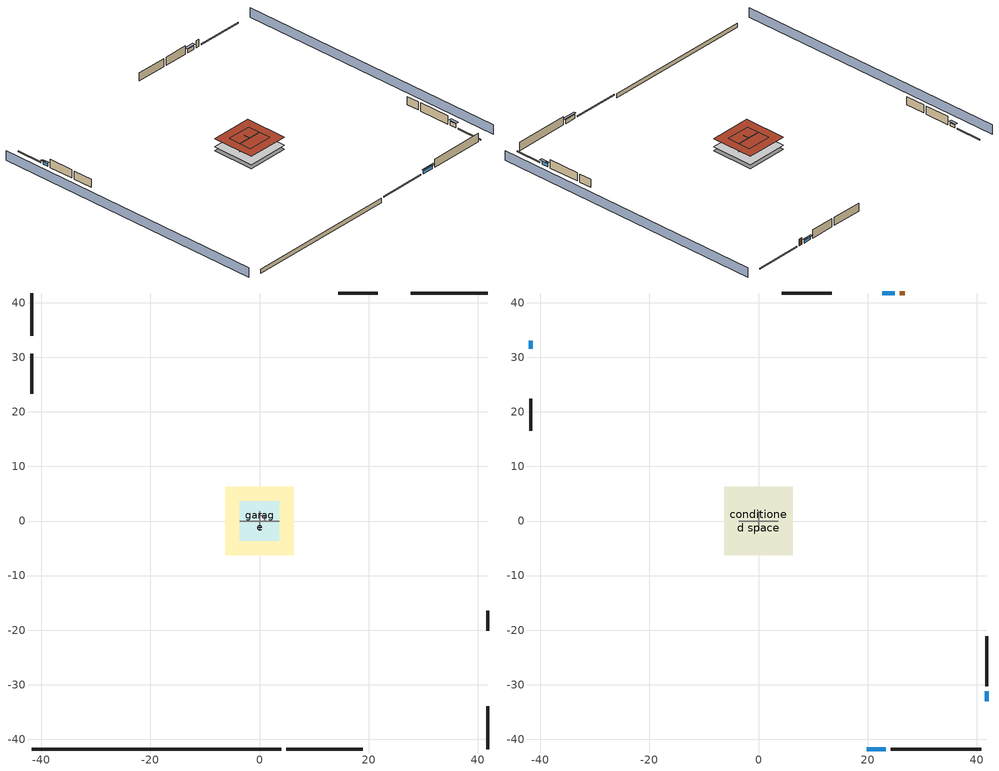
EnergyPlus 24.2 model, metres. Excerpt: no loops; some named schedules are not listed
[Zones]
air source heat pump airloop ret air zone
 floor adiabatic (AdiabaticConst): 0,0 0,1 1,1 1,0 z0
 wall adiabatic (AdiabaticConst): 0,1 0,0 1,0 1,1 0,1 z0:1
 ceiling adiabatic (AdiabaticConst): 1,0 1,1 0,1 0,0 z1
crawlspace - vented
 floor foundation (Slab2 construction): -6.28,-6.28 -6.28,6.28 6.28,6.28 6.28,-6.28 z-0.91
 wall outside (RimJoist1 construction): 4.89,-41.76 18.94,-41.76 z0.3:0.61
 wall outside (RimJoist2 construction): -41.76,41.76 -41.76,33.96 z0.3:0.61
 wall outside (RimJoist3 construction): 41.76,41.76 27.71,41.76 z0.3:0.61
 wall outside (RimJoist4 construction): 41.76,-41.76 41.76,-33.96 z0.3:0.61
 wall foundation (FoundationWall1 construction): -41.76,-41.76 3.96,-41.76 z-0.91:0.3
garage
 floor foundation (Slab1 construction): -3.66,-3.66 -3.66,3.66 3.66,3.66 3.66,-3.66 z0
 wall outside (Wall1 construction): -41.76,30.64 -41.76,23.33 z0.3:2.74
 wall outside (Wall2 construction): 21.7,41.76 14.38,41.76 z0.3:2.74
 wall outside (Wall9 construction): 41.76,-20.14 41.76,-16.48 z0.3:2.74
 wall to conditioned space (Wall5 construction Reversed): -3.66,0 3.66,0 z0.3:2.74
 wall to conditioned space (Wall6 construction Reversed): 0,-1.83 0,1.83 z0.3:2.74
 roof outside (Roof1 construction): -3.66,3.66 -3.66,-3.66 3.66,-3.66 3.66,3.66 z2.74
conditioned space
 floor to crawlspace - vented (Floor1 construction): -6.28,-6.28 -6.28,6.28 6.28,6.28 6.28,-6.28 z0.3
 wall outside (AdiabaticWallConstruction 1): 26.78,41.76 25.87,41.76 z0.3:2.34
 wall outside (AdiabaticWallConstruction): 19.87,-41.76 23.32,-41.76 z0.3:1.46; -41.76,33.03 -41.76,31.57 z0.3:1.28; 24.94,41.76 22.62,41.76 z0.3:1.34; 41.76,-33.03 41.76,-31.21 z0.3:1.52
 wall outside (Wall3 construction): 24.25,-41.76 40.83,-41.76 z0.3:2.74
 wall outside (Wall4 construction): -41.76,22.4 -41.76,16.52 z0.3:2.74
 wall outside (Wall7 construction): 13.45,41.76 4.29,41.76 z0.3:2.74
 wall outside (Wall8 construction): 41.76,-30.28 41.76,-21.07 z0.3:2.74
 window (WindowConstruction): 19.87,-41.76 23.32,-41.76 z0.3:1.46
 window (WindowConstruction 1): -41.76,33.03 -41.76,31.57 z0.3:1.28
 window (WindowConstruction 2): 24.94,41.76 22.62,41.76 z0.3:1.34
 window (WindowConstruction 3): 41.76,-33.03 41.76,-31.21 z0.3:1.52
 door (Door): 26.78,41.76 25.87,41.76 z0.3:2.34
 roof outside (Roof2 construction): -6.28,6.28 -6.28,-6.28 6.28,-6.28 6.28,6.28 z2.74
shading: -46.33,41.76 -46.33,-41.76 / 46.33,-41.76 46.33,41.76 z0:2.74; 23.62,-41.76 19.56,-41.76 19.56,-42.37 23.62,-42.37 z1.77; -41.76,31.27 -41.76,33.33 -42.37,33.33 -42.37,31.27 z1.58; 22.32,41.76 25.24,41.76 25.24,42.37 22.32,42.37 z1.65; 41.76,-30.9 41.76,-33.33 42.37,-33.33 42.37,-30.9 z1.83
[Building]
Building 1: Terrain=Suburbs
[Site:Location]
Portland Intl Arpt_OR: Latitude {deg}=45.59; Longitude {deg}=-122.6; Time Zone {hr}=-8; Elevation {m}=33; Keep Site Location Information=Yes
[Site:GroundTemperature:Shallow]
10.2558, 8.96328, 8.85977, 9.47314, 11.9355, 14.3863, 16.5111, 17.8571, 17.9714, 16.8767, 14.8061, 12.4304
[Site:WaterMainsTemperature]
Calculation Method=Schedule; Temperature Schedule=mains temperature schedule
[Material] Roughness=Rough; Thermal Absorptance=0.9
Name | Thickness {m} | Conductivity {W/m-K} | Density {kg/m3} | Specific Heat {J/kg-K} | Solar Absorptance | Visible Absorptance
concrete 4.0 in. | 0.1016 | 1.803125 | 2242.8 | 837.4 | 0.7 | 0.7
concrete 8.0 in. | 0.2032 | 1.803125 | 2242.8 | 837.4 | 0.7 | 0.7
door material | 0.04445 | 0.0612267 | 512.64 | 1214.23 | 0.7 | 0.7
floor covering | 0.0127 | 0.0433444 | 54.468 | 1339.84 | 0.6 | 0.6
floor rigid ins | 0.051816 | 0.029427 | 32.04 | 1214.23 | 0.7 | 0.7
floor stud and cavity | 0.1397 | 0.0972396 | 92.3553 | 1139.71 | 0.7 | 0.7
furniture material conditioned space 1; furniture material garage 1 | 0.1524 | 0.115458 | 640.8 | 1214.23 | 0.6 | 0.6
gypsum board | 0.0127 | 0.160291 | 801 | 837.4 | 0.6 | 0.6
osb sheathing 0.5 in. | 0.0127 | 0.115458 | 512.64 | 1214.23 | 0.6 | 0.6
osb sheathing 0.5 in. 1; osb sheathing 0.5 in. 2; osb sheathing 0.5 in. 3 | 0.0127 | 0.115458 | 512.64 | 1214.23 | 0.7 | 0.7
osb sheathing 0.75 in. | 0.01905 | 0.115458 | 512.64 | 1214.23 | 0.7 | 0.7
rim joist stud and cavity | 0.0508 | 0.178688 | 50.32683 | 1063.81 | 0.6 | 0.6
roof rigid ins | 0.00302951 | 0.029427 | 32.04 | 1214.23 | 0.7 | 0.7
roof rigid ins 1 | 0.103632 | 0.029427 | 32.04 | 1214.23 | 0.7 | 0.7
roof stud and cavity | 0.2032 | 0.0822971 | 78.34581 | 1123.46 | 0.7 | 0.7
slate or tile shingles | 0.01905 | 0.840978 | 1899.972 | 799.717 | 0.75 | 0.75
soil 0.5 in. | 0.0127 | 1.3848 | 1842.3 | 418.7 | 0.7 | 0.7
wall rigid ins | 0.512978 | 0.029427 | 32.04 | 1214.23 | 0.7 | 0.7
wall stud and cavity | 0.1397 | 0.727959 | 139.0536 | 1170.24 | 0.6 | 0.6
wall stud and cavity 1 | 0.1397 | 0.0951301 | 139.0536 | 1170.24 | 0.7 | 0.7
wall stud and cavity 2 | 0.1397 | 0.0856282 | 139.0536 | 1170.24 | 0.7 | 0.7
wall stud and cavity 3 | 0.0889 | 0.380278 | 52.3479 | 1209.89 | 0.7 | 0.7
wall stud and cavity 4 | 0.0889 | 0.391764 | 83.0341 | 1211.67 | 0.7 | 0.7
wood siding | 0.0254 | 0.102417 | 544.68 | 1172.36 | 0.85 | 0.85
wood siding 1; wood siding 2 | 0.0254 | 0.102417 | 544.68 | 1172.36 | 0.7 | 0.7
[Material:NoMass]
Adiabatic: Roughness=Rough; Thermal Resistance {m2-K/W}=176.1; Thermal Absorptance=0.9; Solar Absorptance=0.7; Visible Absorptance=0.7
[WindowMaterial:SimpleGlazingSystem]
WindowMaterial: U-Factor {W/m2-K}=2.78222; Solar Heat Gain Coefficient=0.56
[Construction]
AdiabaticConst: Adiabatic
AdiabaticWallConstruction: wood siding 1, wall rigid ins, wall stud and cavity 3, gypsum board
AdiabaticWallConstruction 1: wood siding 2, wall rigid ins, wall stud and cavity 3, gypsum board
Door: door material
Floor1 construction: floor stud and cavity, floor rigid ins, osb sheathing 0.75 in., floor covering
FoundationWall1 construction: concrete 8.0 in.
furniture construction conditioned space 1: furniture material conditioned space 1
furniture construction garage 1: furniture material garage 1
PartitionWallConstruction: gypsum board, wall stud and cavity 4, gypsum board
RimJoist1 construction; RimJoist2 construction; RimJoist3 construction; RimJoist4 construction: wood siding, rim joist stud and cavity
Roof1 construction: slate or tile shingles, roof rigid ins, osb sheathing 0.5 in.
Roof2 construction: slate or tile shingles, roof rigid ins 1, osb sheathing 0.75 in., roof stud and cavity, gypsum board
Slab1 construction: concrete 4.0 in.
Slab2 construction: soil 0.5 in.
Wall1 construction; Wall2 construction: wood siding, osb sheathing 0.5 in. 1, wall stud and cavity
Wall3 construction; Wall4 construction: wood siding, osb sheathing 0.5 in. 1, wall stud and cavity 1, gypsum board
Wall5 construction Reversed: gypsum board, wall stud and cavity 2, osb sheathing 0.5 in. 2
Wall6 construction Reversed: gypsum board, wall stud and cavity 2, osb sheathing 0.5 in. 3
Wall7 construction; Wall8 construction: wood siding, osb sheathing 0.5 in. 3, wall stud and cavity 1, gypsum board
Wall9 construction: wood siding, osb sheathing 0.5 in. 3, wall stud and cavity
WindowConstruction; WindowConstruction 1; WindowConstruction 2; WindowConstruction 3: WindowMaterial
[Zone] Multiplier=1
Name | Volume {m3} | Part of Total Floor Area
air source heat pump airloop ret air zone | 1 | No
conditioned space | 384.656 | Yes
crawlspace - vented | 192.328 | Yes
garage | 130.484 | Yes
[Space]
Name | Zone | Space Type | Volume {m3}
air source heat pump airloop ret air space | air source heat pump airloop ret air zone | Plenum Space Type
conditioned space 1 | conditioned space |  | 384.656
crawlspace - vented 1 | crawlspace - vented |  | 192.328
garage 1 | garage |  | 130.484
[SpaceList]
Plenum Space Type: air source heat pump airloop ret air space
[OtherEquipment] Design Level Calculation Method=EquipmentLevel
Name | Fuel Type | Zone or ZoneList or Space or SpaceList | Schedule | Design Level {W} | Fraction Latent | Fraction Radiant | Fraction Lost
air source heat pump airloop_0 RetCondToRP; air source heat pump airloop_0 RetSensLkToRP | None | air source heat pump airloop ret air space | Always On Discrete | 0 | 0 | 0 | 0
air source heat pump airloop_0 RetLatLkToRP | None | air source heat pump airloop ret air space | Always On Discrete | 0 | 1 | 0 | 0
air source heat pump airloop_0 SupCondToLv; air source heat pump airloop_0 SupSensLkToCond; mech vent house fan sensible load | None | conditioned space 1 | Always On Discrete | 0 | 0 | 0 | 0
air source heat pump airloop_0 SupLatLkToCond; mech vent house fan latent load | None | conditioned space 1 | Always On Discrete | 0 | 1 | 0 | 0
cooking range 1 | Electricity | conditioned space 1 | cooking_range | 0 | 0.08 | 0.432 | 0.2
general water use latent | None | conditioned space 1 | general water use schedule | 81.0615 | 1 | 0 | 0
general water use sensible | None | conditioned space 1 | general water use schedule | -79.8895 | 0 | 0.6 | 0
air source heat pump airloop_0 RetCondToDZ; air source heat pump airloop_0 SupCondToDZ; air source heat pump airloop_0 SupSensLkToDZ | None | crawlspace - vented 1 | Always On Discrete | 0 | 0 | 0 | 0
air source heat pump airloop_0 SupLatLkToDZ | None | crawlspace - vented 1 | Always On Discrete | 0 | 1 | 0 | 0
water heater energy adjustment1 | Electricity | garage 1 | Always On Discrete | 0.01 | 0 | 0 | 1
water heater lat | None | garage 1 | Always On Discrete | 0 | 1 | 0 | 0
water heater sens | None | garage 1 | Always On Discrete | 0 | 0 | 0 | 0
[SurfaceProperty:IncidentSolarMultiplier] Incident Solar Multiplier=1; Incident Solar Multiplier Schedule=trans schedule winter=0.85 summer=0.7
Window1; Window2; Window3; Window4
[InternalMass]
Name | Construction | Zone or ZoneList | Space or SpaceList | Surface Area {m2}
furniture mass conditioned space 1 | furniture construction conditioned space 1 | conditioned space | conditioned space 1 | 63.09974
partition wall mass | PartitionWallConstruction | conditioned space | conditioned space 1 | 157.749
furniture mass garage 1 | furniture construction garage 1 | garage | garage 1 | 5.35122
[Lights] Design Level Calculation Method=LightingLevel; Return Air Fraction=0; Fraction Radiant=0.6; Fraction Visible=0.2; Fraction Replaceable=1
Name | Zone or ZoneList or Space or SpaceList | Schedule | Lighting Level {W}
interior lighting | conditioned space 1 | lighting_interior | 940.388
garage lighting | garage 1 | lighting_garage | 48.3309
[People]
occupants: Zone or ZoneList or Space or SpaceList=conditioned space 1; Number of People Schedule=occupants; Number of People Calculation Method=People; Number of People=4; Fraction Radiant=0.314171; Sensible Heat Fraction=0.56303; Activity Level Schedule=occupants activity schedule; Carbon Dioxide Generation Rate {m3/s-W}=0; Enable ASHRAE 55 Comfort Warnings=No; Mean Radiant Temperature Calculation Type=EnclosureAveraged
[ElectricEquipment] Design Level Calculation Method=EquipmentLevel
Name | Zone or ZoneList or Space or SpaceList | Schedule | Design Level {W} | Fraction Latent | Fraction Radiant | Fraction Lost
clothes washer | conditioned space 1 | clothes_washer | 244.769 | 0.03 | 0.162 | 0.7
cooking range | conditioned space 1 | cooking_range | 933.025 | 0.08 | 0.432 | 0.2
fridge | conditioned space 1 | fridge schedule | 49.4292 | 0 | 0.6 | 0
mech vent bath fan 0 | conditioned space 1 | mech vent bath fan 0 schedule | 30 | 0 | 0 | 1
mech vent house fan | conditioned space 1 | mech vent house fan schedule | 0 | 0 | 0 | 1
mech vent house fan cfis | conditioned space 1 | mech vent house fan cfis schedule | 0 | 0 | 0 | 0
mech vent range fan 0 | conditioned space 1 | mech vent range fan 0 schedule | 30 | 0 | 0 | 1
misc plug loads | conditioned space 1 | plug_loads_other | 404.056 | 0.021 | 0.558 | 0.049
misc tv | conditioned space 1 | plug_loads_tv | 508.255 | 0 | 0.6 | 0
whole house fan | conditioned space 1 | Always On Discrete | 0 | 0 | 0 | 1
freezer | garage 1 | freezer schedule | 194.914 | 0 | 0.6 | 0
[ZoneInfiltration:DesignFlowRate] Schedule=Always On Discrete
Name | Zone or ZoneList or Space or SpaceList | Design Flow Rate Calculation Method | Design Flow Rate {m3/s} | Air Changes per Hour {1/hr} | Constant Term Coefficient | Temperature Term Coefficient | Velocity Term Coefficient | Velocity Squared Term Coefficient
infil flow; natural vent flow; whole house fan flow | conditioned space 1 | Flow/Zone | 0
crawlspace_vented 1 duct leakage imbalance infil flow | crawlspace - vented 1 | Flow/Zone | 0
infil crawlspace - vented 1 | crawlspace - vented 1 | AirChanges/Hour |  | 2.6013 | 1 | 0 | 0 | 0
[ZoneMixing] Schedule=Always On Continuous; Design Flow Rate Calculation Method=Flow/Zone; Design Flow Rate {m3/s}=0
Name | Zone or Space | Source Zone or Space
air source heat pump airloop_0 ZoneMixDZToCond mix | conditioned space | crawlspace - vented
air source heat pump airloop_0 ZoneMixCondToDZ mix | crawlspace - vented | conditioned space
[SurfaceProperty:ExposedFoundationPerimeter] Exposed Perimeter Calculation Method=TotalExposedPerimeter
Name | Total Exposed Perimeter {m}
Slab2 | 45.72
Slab1 | 18.288
[ZoneInfiltration:EffectiveLeakageArea]
infil garage 1: Zone or Space=garage 1; Schedule=Always On Discrete; Effective Air Leakage Area {cm2}=407.755; Stack Coefficient=0.000129147; Wind Coefficient=4.64657e-05
[AvailabilityManager:Scheduled]
air source heat pump airloop Availability Manager: Schedule=Always On Discrete
[AirLoopHVAC:ReturnPlenum]
Air Loop HVAC Return Plenum 1: Zone=air source heat pump airloop ret air zone
[Foundation:Kiva] Wall Depth Below Slab {m}=0.2032
Name | Initial Indoor Air Temperature {C} | Wall Height Above Grade {m}
Foundation Kiva 1 | 13.4258 | 0.1016
Foundation Kiva 2 | 7.80547 | 0.3048
[Foundation:Kiva:Settings]
Soil Conductivity {W/m-K}=1.3848; Soil Density {kg/m3}=1842.3; Soil Specific Heat {J/kg-K}=418.7; Ground Solar Absorptivity=0.9; Ground Thermal Absorptivity=0.9; Ground Surface Roughness {m}=0.03; Far-Field Width {m}=40; Deep-Ground Boundary Condition=ZeroFlux; Deep-Ground Depth {m}=40; Minimum Cell Dimension {m}=0.2; Maximum Cell Growth Coefficient=3; Simulation Timestep=Timestep
[Exterior:Lights]
exterior lighting: Schedule=exterior lighting schedule; Design Level {W}=42.5523
[EnergyManagementSystem:GlobalVariable]
air_source_heat_pump_airloop_0_DuctImbalLkExhFanEquivCond
air_source_heat_pump_airloop_0_DuctImbalLkExhFanEquivDZ
air_source_heat_pump_airloop_0_DuctImbalLkSupFanEquivCond
air_source_heat_pump_airloop_0_DuctImbalLkSupFanEquivDZ
air_source_heat_pump_airloop_0_DZ_T
air_source_heat_pump_airloop_0_DZ_W
air_source_heat_pump_airloop_0_RetCondToDZ
air_source_heat_pump_airloop_0_RetCondToRP
air_source_heat_pump_airloop_0_RetLatLkToRP
air_source_heat_pump_airloop_0_RetSensLkToRP
air_source_heat_pump_airloop_0_SupCondToDZ
air_source_heat_pump_airloop_0_SupCondToLv
air_source_heat_pump_airloop_0_SupLatLkToCond
air_source_heat_pump_airloop_0_SupLatLkToDZ
air_source_heat_pump_airloop_0_SupSensLkToCond
air_source_heat_pump_airloop_0_SupSensLkToDZ
air_source_heat_pump_airloop_0_ZoneMixCondToDZ
air_source_heat_pump_airloop_0_ZoneMixDZToCond
air_source_heat_pump_airloop_AH_MFR
air_source_heat_pump_airloop_AH_Tout
air_source_heat_pump_airloop_AH_VFR
air_source_heat_pump_airloop_AH_Wout
air_source_heat_pump_airloop_Fan_RTF
air_source_heat_pump_airloop_RA_T
air_source_heat_pump_airloop_Ra_W
infil_program_Qfan
infil_program_Qinf
natural_vent_program_Qnv
natural_vent_program_Qwhf
[EnergyManagementSystem:Sensor]
Name | Output:Variable or Output:Meter Index Key | Output:Variable or Output:Meter
airflow_gain | infil flow | Infiltration Sensible Heat Gain Energy
airflow_gain_1 | natural vent flow | Infiltration Sensible Heat Gain Energy
airflow_gain_2 | whole house fan flow | Infiltration Sensible Heat Gain Energy
airflow_loss | infil flow | Infiltration Sensible Heat Loss Energy
airflow_loss_1 | natural vent flow | Infiltration Sensible Heat Loss Energy
airflow_loss_2 | whole house fan flow | Infiltration Sensible Heat Loss Energy
air_source_heat_pump_airloop_0_DZ_T_s | crawlspace - vented | Zone Air Temperature
air_source_heat_pump_airloop_0_DZ_W_s | crawlspace - vented | Zone Mean Air Humidity Ratio
air_source_heat_pump_airloop_AH_MFR_s | Node 6 | System Node Mass Flow Rate
air_source_heat_pump_airloop_AH_Tout_s | Node 6 | System Node Temperature
air_source_heat_pump_airloop_AH_VFR_s | Node 6 | System Node Current Density Volume Flow Rate
air_source_heat_pump_airloop_AH_Wout_s | Node 6 | System Node Humidity Ratio
air_source_heat_pump_airloop_RA_T_s | Node 9 | System Node Temperature
air_source_heat_pump_airloop_Ra_W_s | Node 9 | System Node Humidity Ratio
clg_load_cond |  | Cooling:EnergyTransfer:Zone:CONDITIONED SPACE
clg_load_duct |  | Cooling:EnergyTransfer:Zone:AIR SOURCE HEAT PUMP AIRLOOP RET AIR ZONE
clg_sp_s; clg_sp_s_1 | cooling setpoint | Schedule Value
cool_season | cooling season schedule | Schedule Value
ducts_conv | air source heat pump airloop_0 RetCondToRP | Other Equipment Convective Heating Energy
ducts_conv_1 | air source heat pump airloop_0 RetLatLkToRP | Other Equipment Convective Heating Energy
ducts_conv_2 | air source heat pump airloop_0 RetSensLkToRP | Other Equipment Convective Heating Energy
ducts_conv_3 | air source heat pump airloop_0 SupCondToLv | Other Equipment Convective Heating Energy
ducts_conv_4 | air source heat pump airloop_0 SupLatLkToCond | Other Equipment Convective Heating Energy
ducts_conv_5 | air source heat pump airloop_0 SupSensLkToCond | Other Equipment Convective Heating Energy
ducts_rad | air source heat pump airloop_0 RetCondToRP | Other Equipment Radiant Heating Energy
ducts_rad_1 | air source heat pump airloop_0 RetLatLkToRP | Other Equipment Radiant Heating Energy
ducts_rad_2 | air source heat pump airloop_0 RetSensLkToRP | Other Equipment Radiant Heating Energy
ducts_rad_3 | air source heat pump airloop_0 SupCondToLv | Other Equipment Radiant Heating Energy
ducts_rad_4 | air source heat pump airloop_0 SupLatLkToCond | Other Equipment Radiant Heating Energy
ducts_rad_5 | air source heat pump airloop_0 SupSensLkToCond | Other Equipment Radiant Heating Energy
htg_load_cond |  | Heating:EnergyTransfer:Zone:CONDITIONED SPACE
htg_load_duct |  | Heating:EnergyTransfer:Zone:AIR SOURCE HEAT PUMP AIRLOOP RET AIR ZONE
htg_sp_s; htg_sp_s_1 | heating setpoint | Schedule Value
ig_ee_conv_1 | cooking range | Electric Equipment Convective Heating Energy
ig_ee_conv_2 | fridge | Electric Equipment Convective Heating Energy
ig_ee_conv_3 | misc plug loads | Electric Equipment Convective Heating Energy
ig_ee_conv_4 | misc tv | Electric Equipment Convective Heating Energy
ig_ee_conv_5 | whole house fan | Electric Equipment Convective Heating Energy
ig_ee_rad_1 | cooking range | Electric Equipment Radiant Heating Energy
ig_ee_rad_2 | fridge | Electric Equipment Radiant Heating Energy
ig_ee_rad_3 | misc plug loads | Electric Equipment Radiant Heating Energy
ig_ee_rad_4 | misc tv | Electric Equipment Radiant Heating Energy
ig_ee_rad_5 | whole house fan | Electric Equipment Radiant Heating Energy
ig_lgt_conv | interior lighting | Lights Convective Heating Energy
ig_lgt_rad | interior lighting | Lights Radiant Heating Energy
ig_lgt_vis | interior lighting | Lights Visible Radiation Heating Energy
ig_oe_conv | cooking range 1 | Other Equipment Convective Heating Energy
ig_oe_conv_1 | general water use latent | Other Equipment Convective Heating Energy
ig_oe_conv_2 | general water use sensible | Other Equipment Convective Heating Energy
ig_oe_rad | cooking range 1 | Other Equipment Radiant Heating Energy
ig_oe_rad_1 | general water use latent | Other Equipment Radiant Heating Energy
ig_oe_rad_2 | general water use sensible | Other Equipment Radiant Heating Energy
ig_ppl_conv | occupants | People Convective Heating Energy
ig_ppl_rad | occupants | People Radiant Heating Energy
im_conv | furniture mass conditioned space 1 | Surface Inside Face Convection Heat Gain Energy
im_conv_1 | partition wall mass | Surface Inside Face Convection Heat Gain Energy
im_ig | furniture mass conditioned space 1 | Surface Inside Face Internal Gains Radiation Heat Gain Energy
im_ig_1 | partition wall mass | Surface Inside Face Internal Gains Radiation Heat Gain Energy
im_lgt | furniture mass conditioned space 1 | Surface Inside Face Lights Radiation Heat Gain Energy
im_lgt_1 | partition wall mass | Surface Inside Face Lights Radiation Heat Gain Energy
im_sol | furniture mass conditioned space 1 | Surface Inside Face Solar Radiation Heat Gain Energy
im_sol_1 | partition wall mass | Surface Inside Face Solar Radiation Heat Gain Energy
im_surf | furniture mass conditioned space 1 | Surface Inside Face Net Surface Thermal Radiation Heat Gain Energy
im_surf_1 | partition wall mass | Surface Inside Face Net Surface Thermal Radiation Heat Gain Energy
mech_vent_bath_fan_0_sch_s | mech vent bath fan 0 schedule | Schedule Value
mech_vent_range_fan_0_sch_s | mech vent range fan 0 schedule | Schedule Value
mv_conv | mech vent bath fan 0 | Electric Equipment Convective Heating Energy
mv_conv_1 | mech vent house fan | Electric Equipment Convective Heating Energy
mv_conv_2 | mech vent house fan cfis | Electric Equipment Convective Heating Energy
mv_conv_3 | mech vent range fan 0 | Electric Equipment Convective Heating Energy
mv_conv_4 | mech vent house fan latent load | Other Equipment Convective Heating Energy
mv_conv_5 | mech vent house fan sensible load | Other Equipment Convective Heating Energy
mv_rad | mech vent bath fan 0 | Electric Equipment Radiant Heating Energy
mv_rad_1 | mech vent house fan | Electric Equipment Radiant Heating Energy
mv_rad_2 | mech vent house fan cfis | Electric Equipment Radiant Heating Energy
mv_rad_3 | mech vent range fan 0 | Electric Equipment Radiant Heating Energy
mv_rad_4 | mech vent house fan latent load | Other Equipment Radiant Heating Energy
mv_rad_5 | mech vent house fan sensible load | Other Equipment Radiant Heating Energy
natural_vent_s | natural vent schedule | Schedule Value
out_pb_s |  | Site Outdoor Air Barometric Pressure
out_wt_s |  | Site Outdoor Air Humidity Ratio
site_vw_s |  | Site Wind Speed
ss_back_out | Window1 | Surface Window Shortwave from Zone Back Out Window Heat Transfer Rate
ss_back_out_1 | Window2 | Surface Window Shortwave from Zone Back Out Window Heat Transfer Rate
ss_back_out_2 | Window3 | Surface Window Shortwave from Zone Back Out Window Heat Transfer Rate
ss_back_out_3 | Window4 | Surface Window Shortwave from Zone Back Out Window Heat Transfer Rate
ss_conv | Door1 | Surface Inside Face Convection Heat Gain Energy
ss_conv_1 | Window1 | Surface Inside Face Convection Heat Gain Energy
ss_conv_2 | Window2 | Surface Inside Face Convection Heat Gain Energy
ss_conv_3 | Window3 | Surface Inside Face Convection Heat Gain Energy
ss_conv_4 | Window4 | Surface Inside Face Convection Heat Gain Energy
ss_ig | Door1 | Surface Inside Face Internal Gains Radiation Heat Gain Energy
ss_ig_1 | Window1 | Surface Inside Face Internal Gains Radiation Heat Gain Energy
ss_ig_2 | Window2 | Surface Inside Face Internal Gains Radiation Heat Gain Energy
ss_ig_3 | Window3 | Surface Inside Face Internal Gains Radiation Heat Gain Energy
ss_ig_4 | Window4 | Surface Inside Face Internal Gains Radiation Heat Gain Energy
ss_lgt | Door1 | Surface Inside Face Lights Radiation Heat Gain Energy
ss_sol | Door1 | Surface Inside Face Solar Radiation Heat Gain Energy
ss_surf | Door1 | Surface Inside Face Net Surface Thermal Radiation Heat Gain Energy
ss_surf_1 | Window1 | Surface Inside Face Net Surface Thermal Radiation Heat Gain Energy
ss_surf_2 | Window2 | Surface Inside Face Net Surface Thermal Radiation Heat Gain Energy
ss_surf_3 | Window3 | Surface Inside Face Net Surface Thermal Radiation Heat Gain Energy
ss_surf_4 | Window4 | Surface Inside Face Net Surface Thermal Radiation Heat Gain Energy
ss_trans_in | Window1 | Surface Window Transmitted Solar Radiation Rate
ss_trans_in_1 | Window2 | Surface Window Transmitted Solar Radiation Rate
ss_trans_in_2 | Window3 | Surface Window Transmitted Solar Radiation Rate
ss_trans_in_3 | Window4 | Surface Window Transmitted Solar Radiation Rate
ss_trans_out | Window1 | Surface Inside Face Initial Transmitted Diffuse Transmitted Out Window Solar Radiation Rate
